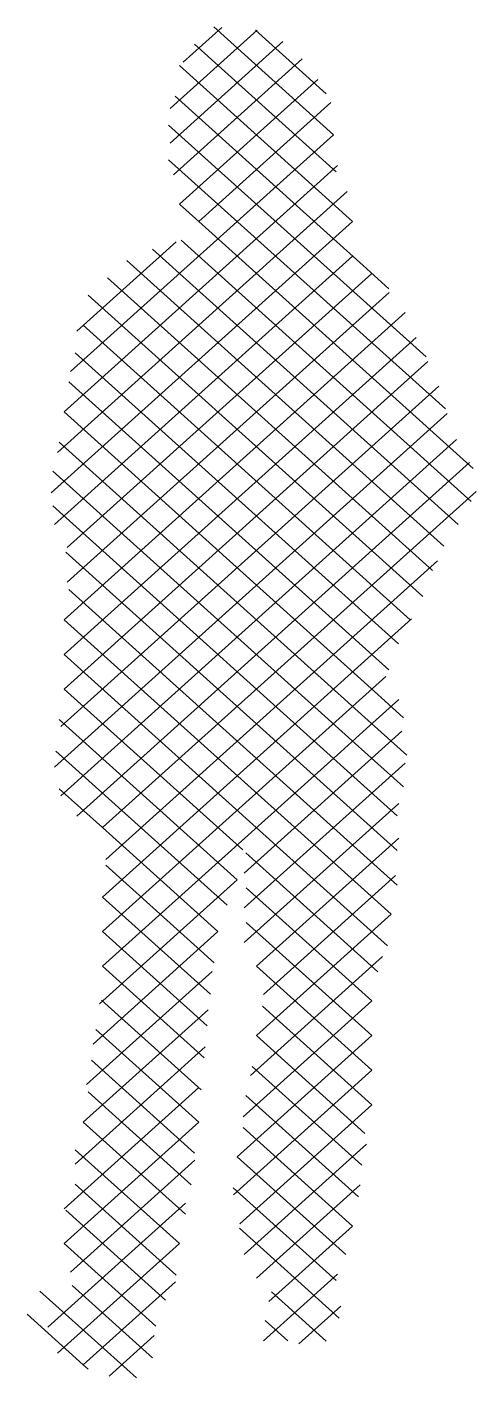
# Model space of a CAD drawing. Header units: metres. Extents: x -240 to 358, y 0 to 1800.
import ezdxf

# ---------------------------------------------------------------- set-up
doc = ezdxf.new("R2010")
doc.units = ezdxf.units.M
doc.layers.add('A-DETL-GENF', color=92, linetype='Continuous', lineweight=18)

# ---------------------------------------------------------------- blocks, each defined once
blk = doc.blocks.new('90 vrouw_aanzicht - Type 1-3641050-00_0 Basismaterialen')
at = {"layer": 'A-DETL-GENF', "lineweight": 13}
for p, q in [((167.6, 1656.1), (8.2, 1799.7)), ((-49.7, 1691.2), (66, 1795.5)), ((-32.6, 1752.8), (18.9, 1799.1)), ((158.2, 1710.7), (63.9, 1795.6)), ((-49.7, 1645.1), (100.3, 1780.2)), ((171.1, 1606.8), (-17.6, 1776.7)), ((-45.4, 1602.8), (126, 1757.2)), ((193.2, 1540.7), (-37.5, 1748.4)), ((-37.5, 1563.8), (146.9, 1729.8)), ((167.6, 1517.7), (-43.3, 1707.5)), ((-11.8, 1540.7), (164, 1699)), ((-182.6, 1340.8), (167.6, 1656.1)), ((291.1, 1360.3), (-51.9, 1669.1)), ((316.9, 1290.9), (-51.9, 1622.9)), ((-191.2, 1286.9), (173.2, 1615)), ((-199.8, 1233), (186.1, 1580.5)), ((-16.1, 1544.6), (-37.5, 1563.8)), ((-208.4, 1179.2), (193.2, 1540.7)), ((-11.8, 1540.7), (-16.1, 1544.6)), ((353.6, 1211.7), (-11.8, 1540.7)), ((-174.1, 1394.7), (-41.8, 1513.7)), ((351.2, 1167.8), (-35, 1515.5)), ((207.3, 1481.9), (167.6, 1517.7)), ((-204.1, 1136.9), (193.2, 1494.6)), ((334, 1137), (-73.3, 1503.8)), ((314.9, 1108.1), (-107.6, 1488.5)), ((241.6, 1451), (207.3, 1481.9)), ((-186.9, 1106.2), (218.8, 1471.5)), ((299.7, 1075.6), (-133.3, 1465.5)), ((-186.9, 1060), (241.8, 1446)), ((286.9, 1041), (-159, 1442.5)), ((-191.2, 1010), (263.2, 1419.2)), ((-191.2, 963.8), (277.8, 1386.2)), ((270.1, 1010), (-165.6, 1402.3)), ((-191.2, 917.7), (293.3, 1353.9)), ((254.3, 978), (-176.2, 1365.7)), ((-195.5, 867.7), (308.1, 1321.1)), ((241.4, 943.5), (-184.8, 1327.2)), ((-204.1, 813.8), (319, 1284.8)), ((231.1, 906.6), (-191.2, 1286.9)), ((218.3, 872), (-197.6, 1246.5)), ((-195.5, 775.4), (331.8, 1250.2)), ((196.8, 845.2), (-206.2, 1208.1)), ((-174.1, 748.5), (349, 1219.5)), ((-140, 733.1), (357.6, 1181)), ((252.6, 748.8), (-206.2, 1161.9)), ((252.6, 702.7), (-189, 1100.3)), ((-135.5, 690.9), (306.1, 1088.6)), ((252.6, 656.5), (-184.8, 1050.3)), ((244.5, 617.7), (-191.2, 1010)), ((-140, 640.7), (271.8, 1011.5)), ((239.7, 575.8), (-191.2, 963.8)), ((-140, 594.6), (237.5, 934.5)), ((46.8, 703.4), (-191.2, 917.7)), ((211.8, 865.2), (254.7, 903.8)), ((261.1, 879.6), (231.1, 906.6)), ((39.4, 663.8), (-197.6, 877.3)), ((177.5, 834.3), (211.8, 865.2)), ((265.4, 829.6), (218.3, 872)), ((48.9, 672.3), (259, 861.5)), ((25.9, 629.8), (-201.9, 835)), ((-140, 548.4), (177.5, 834.3)), ((261.1, 787.3), (196.8, 845.2)), ((48.9, 626.2), (263.2, 819.2)), ((-140, 733.1), (-197.6, 785)), ((48.9, 580), (254.7, 765.3)), ((13.8, 594.6), (-140, 733.1)), ((65.1, 548.4), (254.7, 719.2)), ((226.8, 541.2), (51, 699.5)), ((8.8, 553), (-135.7, 683)), ((74.7, 511), (250.5, 669.2)), ((-144.1, 498.6), (39.4, 663.8)), ((218.8, 502.3), (51.6, 652.8)), ((3.9, 511.2), (-140, 640.7)), ((65.1, 456.1), (244.5, 617.7)), ((-152.6, 444.7), (13.8, 594.6)), ((-0.4, 468.9), (-140, 594.6)), ((218.8, 456.1), (51.6, 606.7)), ((57.4, 403.1), (233.2, 561.4)), ((-161.2, 390.9), (6, 541.4)), ((-4.7, 426.6), (-140, 548.4)), ((218.8, 410), (65.1, 548.4)), ((-165.6, 340.7), (0.7, 490.5)), ((-8.3, 383.7), (-141.2, 503.4)), ((47.3, 347.9), (218.8, 502.3)), ((218.8, 363.8), (73.1, 495.1)), ((-11.8, 340.7), (-149, 464.3)), ((39.4, 294.6), (218.8, 456.1)), ((209.7, 325.9), (65.1, 456.1)), ((-176.4, 284.9), (-3, 441)), ((-17.6, 299.7), (-154.7, 423.3)), ((205.4, 283.6), (59.6, 414.9)), ((34.5, 244), (218.8, 410)), ((-191.2, 225.4), (-11.8, 386.9)), ((-21.8, 257.5), (-159, 381)), ((43.1, 205.5), (218.8, 363.8)), ((201.1, 241.3), (51, 376.4)), ((-191.2, 179.2), (-11.8, 340.7)), ((-29.3, 218), (-165.6, 340.7)), ((193.2, 202.3), (47.4, 333.5)), ((48.9, 164.6), (211.8, 311.3)), ((-182.6, 140.8), (-17, 290)), ((-37.5, 179.2), (-176.2, 304.1)), ((184, 164.5), (39.4, 294.6)), ((-41.7, 136.9), (-176.2, 258)), ((171.1, 129.9), (33.9, 253.4)), ((65.1, 133.1), (203.2, 257.5)), ((-212.7, 67.6), (-29.2, 232.8)), ((-56.1, 103.7), (-189, 223.4)), ((175.4, 79.9), (42.5, 199.5)), ((81.7, 101.9), (193.2, 202.3)), ((-199.8, 33), (-37.5, 179.2)), ((-69, 69.1), (-191.2, 179.2)), ((-165.6, 17.7), (-42.7, 128.3)), ((74.6, 49.3), (173.2, 138.1)), ((-94.7, 0), (-223.3, 115.8)), ((-73.3, 26.9), (-180.5, 123.4)), ((158.2, 49.2), (85.3, 114.8)), ((121.8, 45.6), (177.5, 95.8)), ((-165.6, 17.7), (-240.5, 85.1)), ((106.8, 49.3), (76.8, 76.4)), ((-131.2, 2.5), (-71.2, 56.5)), ((-159, 11.8), (-165.6, 17.7))]:
    blk.add_line(p, q, dxfattribs=at)

msp = doc.modelspace()

# ---------------------------------------------------------------- block references
msp.add_blockref('90 vrouw_aanzicht - Type 1-3641050-00_0 Basismaterialen', (0, 0))

doc.saveas('drawing.dxf')
